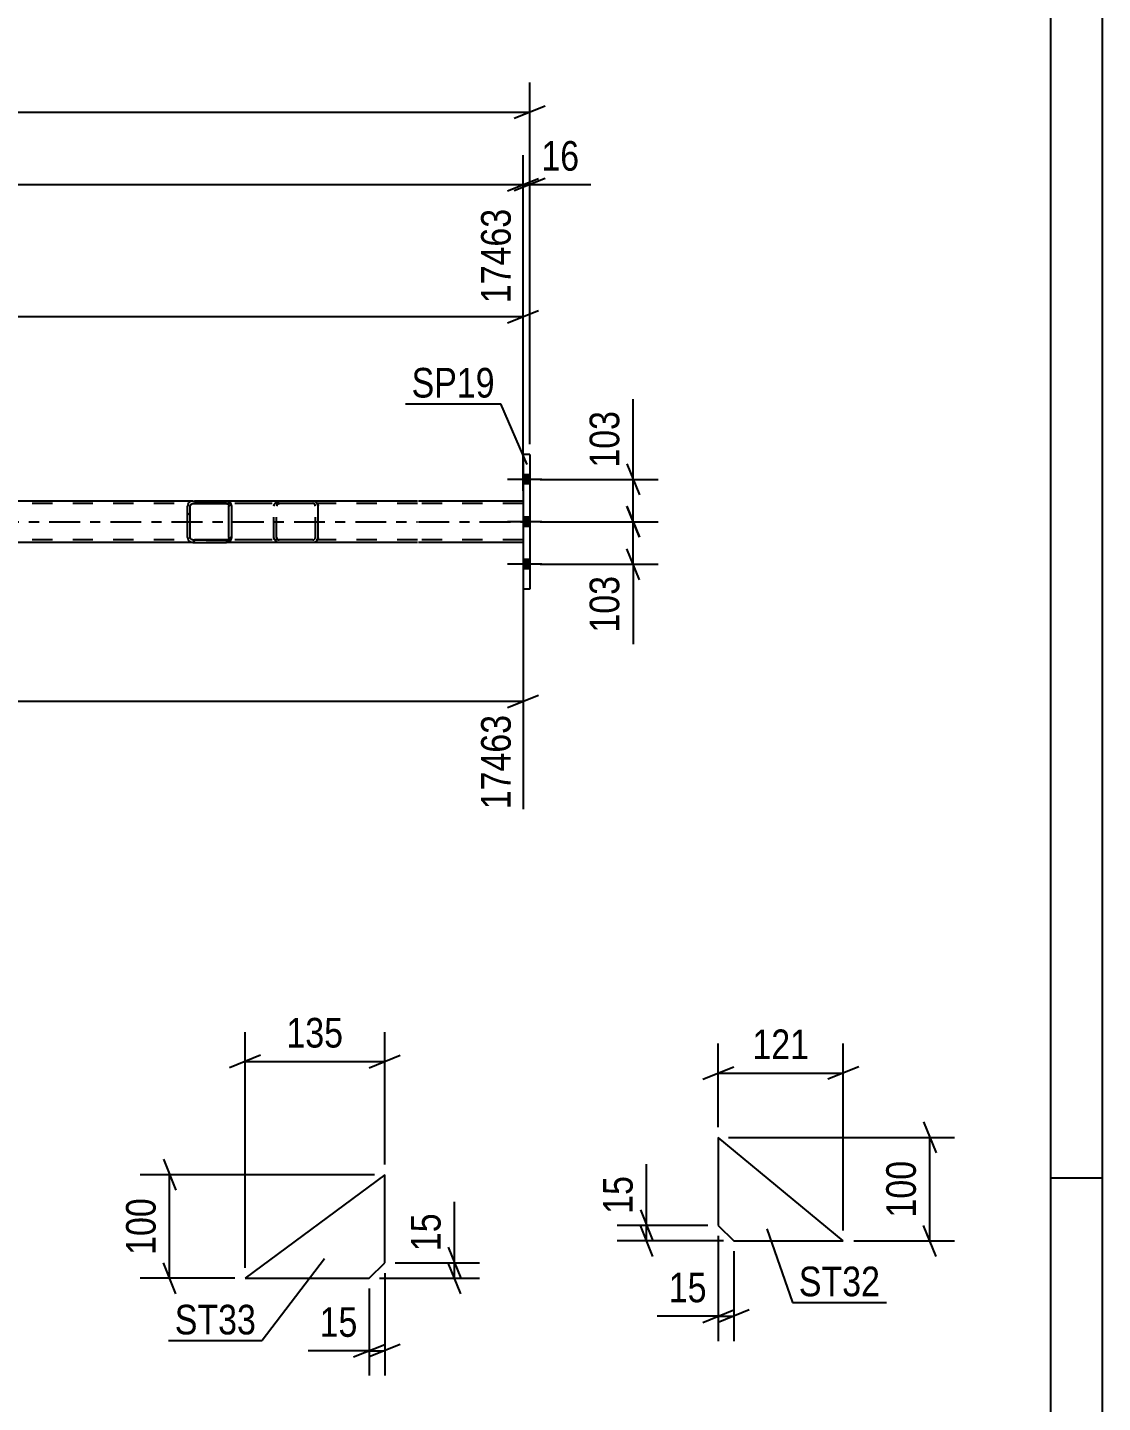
# Model space of a CAD drawing. Header units: millimetres. Extents: x 0 to 841, y 0 to 594.
# Drawn here: x 737.1 to 841, y 127.3 to 260.2 of the extents above; entities that cross this region are included whole.
import ezdxf

# ---------------------------------------------------------------- set-up
doc = ezdxf.new("R2010")
doc.units = ezdxf.units.MM
doc.linetypes.add('DXK_LINE_DOT2', pattern=[3.9198, 1.9599, -1.9599])
doc.linetypes.add('DXK_LINE_DOT3', pattern=[5.9187, 2.979, -0.9799, 0.9799, -0.9799])
doc.styles.add('Arial Narrow', font='ARIALN.TTF', dxfattribs={"height": 0.2})

# ---------------------------------------------------------------- blocks, each defined once
blk = doc.blocks.new('Unknown-122615341-1133 - 26243')
at = {"color": 5, "linetype": 'Continuous'}
for p, q in [((841, 0), (841, 594)), ((836, 5), (836, 589)), ((841, 149), (836, 149))]:
    blk.add_line(p, q, dxfattribs=at)
blk = doc.blocks.new('Part-122615341-2546 - 2515')
at = {"color": 7, "linetype": 'DXK_LINE_DOT2'}
for p, q in [((774.78, 214.21), (105.89, 214.21)), ((774.78, 214.45), (327.41, 214.45)), ((764.66, 214.45), (753.08, 214.45)), ((785, 214.45), (774.88, 214.45)), ((785, 214.21), (774.88, 214.21)), ((785, 214.45), (785, 210.45)), ((774.78, 210.69), (105.89, 210.69)), ((764.66, 210.45), (753.08, 210.45)), ((785, 210.69), (774.88, 210.69))]:
    blk.add_line(p, q, dxfattribs=at)
at = {"color": 2, "linetype": 'Continuous'}
for p, q in [((753.08, 214.45), (688.01, 214.45)), ((774.78, 214.45), (764.66, 214.45)), ((785, 214.45), (774.88, 214.45)), ((753.08, 210.45), (688.01, 210.45)), ((774.78, 210.45), (764.66, 210.45)), ((785, 210.45), (774.88, 210.45))]:
    blk.add_line(p, q, dxfattribs=at)
at = {"color": 7, "linetype": 'DXK_LINE_DOT3'}
for p, q in [((105.89, 212.45), (774.78, 212.45)), ((774.88, 212.45), (785, 212.45))]:
    blk.add_line(p, q, dxfattribs=at)
blk = doc.blocks.new('Part-122615341-2616 - 2515')
at = {"color": 2, "linetype": 'Continuous'}
for p, q in [((785.64, 218.95), (785, 218.95)), ((785, 218.95), (785, 205.95)), ((785.64, 218.95), (785.64, 205.95)), ((785.64, 205.95), (785, 205.95))]:
    blk.add_line(p, q, dxfattribs=at)
blk = doc.blocks.new('Bolt-122615341-2633 - 2515')
at = {"linetype": 'Continuous'}
for points in [[(785.64, 216.11), (785.64, 216.99), (785, 216.99), (785, 216.11)], [(785.64, 216.11), (785.64, 216.99), (785, 216.99), (785, 216.11)], [(785.64, 216.11), (785.64, 216.99), (785, 216.99), (785, 216.11)], [(785.64, 212.01), (785.64, 212.89), (785, 212.89), (785, 212.01)], [(785.64, 212.01), (785.64, 212.89), (785, 212.89), (785, 212.01)], [(785.64, 207.91), (785.64, 208.79), (785, 208.79), (785, 207.91)], [(785.64, 207.91), (785.64, 208.79), (785, 208.79), (785, 207.91)], [(785.64, 207.91), (785.64, 208.79), (785, 208.79), (785, 207.91)]]:
    blk.add_hatch(color=1, dxfattribs=at).paths.add_polyline_path(points)
at = {"color": 1, "linetype": 'Continuous'}
for p, q in [((785.64, 216.99), (785, 216.99)), ((785.64, 216.99), (785, 216.99)), ((785.64, 216.99), (785, 216.99)), ((786.8, 216.55), (783.48, 216.55)), ((786.8, 216.55), (783.48, 216.55)), ((786.8, 216.55), (783.48, 216.55)), ((785.64, 216.11), (785, 216.11)), ((785.64, 216.11), (785, 216.11)), ((785.64, 216.11), (785, 216.11)), ((785.64, 212.89), (785, 212.89)), ((785.64, 212.89), (785, 212.89)), ((786.8, 212.45), (783.48, 212.45)), ((786.8, 212.45), (783.48, 212.45)), ((785.64, 212.01), (785, 212.01)), ((785.64, 212.01), (785, 212.01)), ((785.64, 208.79), (785, 208.79)), ((785.64, 208.79), (785, 208.79)), ((785.64, 208.79), (785, 208.79)), ((786.8, 208.35), (783.48, 208.35)), ((786.8, 208.35), (783.48, 208.35)), ((786.8, 208.35), (783.48, 208.35)), ((785.64, 207.91), (785, 207.91)), ((785.64, 207.91), (785, 207.91)), ((785.64, 207.91), (785, 207.91))]:
    blk.add_line(p, q, dxfattribs=at)
blk = doc.blocks.new('Part-122615341-2756 - 2515')
at = {"linetype": 'Continuous'}
h = blk.add_hatch(dxfattribs=at)
h.set_pattern_fill('', scale=0.7, style=0, pattern_type=0)
h.set_pattern_definition([(45, (756.7872, 214.1553), (-1.57154, 1.57154), [])])
h.paths.add_polyline_path([(756.83, 213.97), (756.79, 214.16), (756.68, 214.31), (756.51, 214.42), (756.32, 214.45), (753.08, 214.45), (752.88, 214.42), (752.72, 214.31), (752.61, 214.16), (752.57, 213.97), (752.57, 210.93), (752.61, 210.75), (752.72, 210.59), (752.88, 210.49), (753.08, 210.45), (756.32, 210.45), (756.51, 210.49), (756.68, 210.59), (756.79, 210.75), (756.83, 210.93)])
h.paths.add_polyline_path([(756.55, 210.84), (756.5, 210.76), (756.41, 210.71), (756.32, 210.69), (753.08, 210.69), (752.98, 210.71), (752.9, 210.76), (752.84, 210.84), (752.82, 210.93), (752.82, 213.97), (752.84, 214.06), (752.9, 214.14), (752.98, 214.19), (753.08, 214.21), (756.32, 214.21), (756.41, 214.19), (756.5, 214.14), (756.55, 214.06), (756.57, 213.97), (756.57, 210.93)])
at = {"color": 2, "linetype": 'Continuous'}
for p, q in [((752.61, 214.16), (752.57, 213.97)), ((752.82, 213.97), (752.84, 214.06)), ((752.84, 214.06), (752.9, 214.14)), ((753.08, 214.45), (752.88, 214.42)), ((752.9, 214.14), (752.98, 214.19)), ((752.98, 214.19), (753.08, 214.21)), ((753.08, 214.45), (756.32, 214.45)), ((753.08, 214.21), (756.32, 214.21)), ((764.66, 214.45), (756.32, 214.45)), ((756.51, 214.42), (756.32, 214.45)), ((756.32, 214.21), (756.41, 214.19)), ((756.41, 214.19), (756.5, 214.14)), ((756.5, 214.14), (756.55, 214.06)), ((756.55, 214.06), (756.57, 213.97)), ((756.83, 213.97), (756.79, 214.16)), ((764.66, 214.45), (764.86, 214.42)), ((765.14, 214.16), (765.18, 213.97)), ((752.57, 210.93), (752.57, 213.97)), ((752.82, 210.93), (752.82, 213.97)), ((756.57, 210.93), (756.57, 213.97)), ((756.83, 210.93), (756.83, 213.97)), ((765.18, 210.93), (765.18, 213.97)), ((752.57, 210.93), (752.61, 210.75)), ((752.84, 210.84), (752.82, 210.93)), ((752.9, 210.76), (752.84, 210.84)), ((752.88, 210.49), (753.08, 210.45)), ((752.98, 210.71), (752.9, 210.76)), ((753.08, 210.69), (752.98, 210.71)), ((753.08, 210.69), (756.32, 210.69)), ((753.08, 210.45), (756.32, 210.45)), ((756.41, 210.71), (756.32, 210.69)), ((756.32, 210.45), (756.51, 210.49)), ((764.66, 210.45), (756.32, 210.45)), ((756.5, 210.76), (756.41, 210.71)), ((756.55, 210.84), (756.5, 210.76)), ((756.57, 210.93), (756.55, 210.84)), ((756.79, 210.75), (756.83, 210.93)), ((764.86, 210.49), (764.66, 210.45)), ((765.18, 210.93), (765.14, 210.75))]:
    blk.add_line(p, q, dxfattribs=at)
at = {"color": 7, "linetype": 'DXK_LINE_DOT2'}
for p, q in [((756.32, 214.45), (753.08, 214.45)), ((764.66, 214.21), (753.08, 214.21)), ((760.92, 213.97), (760.96, 214.16)), ((761.19, 214.06), (761.17, 213.97)), ((761.25, 214.14), (761.19, 214.06)), ((761.23, 214.42), (761.43, 214.45)), ((761.25, 214.14), (761.27, 214.16)), ((761.27, 214.16), (761.33, 214.19)), ((761.33, 214.19), (761.43, 214.21)), ((764.76, 214.19), (764.66, 214.21)), ((764.85, 214.14), (764.76, 214.19)), ((764.9, 214.06), (764.85, 214.14)), ((764.92, 213.97), (764.9, 214.06)), ((760.92, 210.93), (760.92, 213.97)), ((761.17, 210.93), (761.17, 213.97)), ((764.92, 210.93), (764.92, 213.97)), ((764.66, 210.69), (753.08, 210.69)), ((756.32, 210.45), (753.08, 210.45)), ((760.96, 210.75), (760.92, 210.93)), ((761.17, 210.93), (761.19, 210.84)), ((761.19, 210.84), (761.25, 210.76)), ((761.43, 210.45), (761.23, 210.49)), ((761.25, 210.76), (761.27, 210.75)), ((761.27, 210.75), (761.33, 210.71)), ((761.33, 210.71), (761.43, 210.69)), ((764.66, 210.69), (764.76, 210.71)), ((764.76, 210.71), (764.85, 210.76)), ((764.85, 210.76), (764.9, 210.84)), ((764.9, 210.84), (764.92, 210.93))]:
    blk.add_line(p, q, dxfattribs=at)
at = {"color": 2, "linetype": 'Continuous'}
for centre, start, end in [((753.06, 213.95), 110.7583, 155.68), ((756.33, 213.95), 24.32, 69.2417), ((764.68, 213.95), 24.32, 69.2417), ((753.06, 210.95), 204.32, 249.2417), ((756.33, 210.95), 290.7583, 335.68), ((764.68, 210.95), 290.7583, 335.68)]:
    blk.add_arc(centre, 0.496, start, end, dxfattribs=at)
at = {"color": 7, "linetype": 'DXK_LINE_DOT2'}
for centre, start, end in [((761.41, 213.95), 110.7583, 155.68), ((761.41, 210.95), 204.32, 249.2417)]:
    blk.add_arc(centre, 0.496, start, end, dxfattribs=at)
blk = doc.blocks.new('Part-122615341-1951 - 1935')
at = {"color": 2, "linetype": 'Continuous'}
for p, q in [((803.86, 152.94), (803.86, 144.44)), ((815.95, 142.94), (803.86, 152.94)), ((803.86, 144.44), (805.36, 142.94)), ((805.36, 142.94), (815.95, 142.94))]:
    blk.add_line(p, q, dxfattribs=at)
blk = doc.blocks.new('Part-122615341-1876 - 1860')
at = {"color": 2, "linetype": 'Continuous'}
for p, q in [((771.62, 149.33), (758.12, 139.33)), ((771.62, 140.83), (771.62, 149.33)), ((770.12, 139.33), (771.62, 140.83)), ((758.12, 139.33), (770.12, 139.33))]:
    blk.add_line(p, q, dxfattribs=at)
blk = doc.blocks.new('StraightDimension-122615341-2836 - 2515')
at = {"color": 7, "linetype": 'Continuous'}
for p, q in [((795.04, 213.95), (796.24, 210.95)), ((786.64, 212.45), (798.04, 212.45)), ((795.64, 208.35), (795.64, 212.45)), ((796.24, 206.85), (795.04, 209.85)), ((786.64, 208.35), (798.04, 208.35)), ((795.64, 208.35), (795.64, 200.62)), ((795.64, 208.35), (795.64, 200.62))]:
    blk.add_line(p, q, dxfattribs=at)
at = {"color": 0}
blk.add_wipeout([(794.89, 207.83), (790.69, 207.83), (790.69, 201.14), (794.89, 201.14)], dxfattribs=at)
at = {"color": 3, "style": 'Arial Narrow'}
blk.add_text('103', height=2.863, rotation=90.0002, dxfattribs=at).set_placement((794.29, 201.74))
blk = doc.blocks.new('StraightDimension-122615341-2813 - 2515')
at = {"color": 7, "linetype": 'Continuous'}
for p, q in [((785, 209.45), (785, 184.66)), ((676.45, 201.05), (676.45, 184.66)), ((677.95, 195.7), (674.95, 194.5)), ((783.5, 194.5), (786.5, 195.7)), ((676.45, 195.1), (785, 195.1))]:
    blk.add_line(p, q, dxfattribs=at)
at = {"color": 0}
blk.add_wipeout([(734.98, 195.85), (734.98, 200.05), (726.47, 200.05), (726.47, 195.85)], dxfattribs=at)
at = {"color": 3, "style": 'Arial Narrow'}
blk.add_text('3199', height=2.863, dxfattribs=at).set_placement((727.07, 196.45))
at = {"color": 0, "linetype": 'Continuous'}
blk.add_wipeout([(784.4, 194.4), (780.2, 194.4), (780.2, 184.06), (784.4, 184.06)], dxfattribs=at)
at = {"color": 3, "linetype": 'Continuous', "style": 'Arial Narrow'}
blk.add_text('17463', height=2.863, rotation=90.0002, dxfattribs=at).set_placement((783.8, 184.66))
blk = doc.blocks.new('StraightDimension-122615341-2844 - 2515')
at = {"color": 7, "linetype": 'Continuous'}
for p, q in [((795.64, 216.55), (795.64, 224.29)), ((795.64, 216.55), (795.64, 224.29)), ((795.04, 218.05), (796.24, 215.05)), ((786.64, 216.55), (798.04, 216.55)), ((795.64, 212.45), (795.64, 216.55)), ((796.24, 210.95), (795.04, 213.95)), ((786.64, 212.45), (798.04, 212.45))]:
    blk.add_line(p, q, dxfattribs=at)
at = {"color": 0}
blk.add_wipeout([(794.89, 223.76), (790.69, 223.76), (790.69, 217.08), (794.89, 217.08)], dxfattribs=at)
at = {"color": 3, "style": 'Arial Narrow'}
blk.add_text('103', height=2.863, rotation=90.0002, dxfattribs=at).set_placement((794.29, 217.68))
blk = doc.blocks.new('StraightDimension-122615341-2880 - 2515')
at = {"color": 7, "linetype": 'Continuous'}
for p, q in [((676.45, 223.85), (676.45, 242.72)), ((785, 215.45), (785, 242.72)), ((677.95, 232.88), (674.95, 231.68)), ((783.5, 231.68), (786.5, 232.88)), ((676.45, 232.28), (785, 232.28))]:
    blk.add_line(p, q, dxfattribs=at)
at = {"color": 0}
blk.add_wipeout([(734.98, 233.03), (734.98, 237.23), (726.47, 237.23), (726.47, 233.03)], dxfattribs=at)
at = {"color": 3, "style": 'Arial Narrow'}
blk.add_text('3199', height=2.863, dxfattribs=at).set_placement((727.07, 233.63))
at = {"color": 0, "linetype": 'Continuous'}
blk.add_wipeout([(784.4, 243.32), (780.2, 243.32), (780.2, 232.98), (784.4, 232.98)], dxfattribs=at)
at = {"color": 3, "linetype": 'Continuous', "style": 'Arial Narrow'}
blk.add_text('17463', height=2.863, rotation=90.0002, dxfattribs=at).set_placement((783.8, 233.58))
blk = doc.blocks.new('StraightDimension-122615341-2899 - 2515')
at = {"color": 7, "linetype": 'Continuous'}
for p, q in [((785.64, 219.95), (785.64, 254.9)), ((784.14, 251.45), (787.14, 252.65)), ((105.25, 252.05), (785.64, 252.05))]:
    blk.add_line(p, q, dxfattribs=at)
blk = doc.blocks.new('StraightDimension-122615341-2920 - 2515')
at = {"color": 7, "linetype": 'Continuous'}
for p, q in [((785, 219.95), (785, 247.89)), ((105.89, 245.04), (785, 245.04)), ((783.5, 244.44), (786.5, 245.64))]:
    blk.add_line(p, q, dxfattribs=at)
blk = doc.blocks.new('StraightDimension-122615341-2930 - 2515')
at = {"color": 7, "linetype": 'Continuous'}
for p, q in [((785, 219.95), (785, 247.89)), ((785.64, 219.95), (785.64, 247.89)), ((783.5, 244.44), (786.5, 245.64)), ((787.14, 245.64), (784.14, 244.44)), ((785, 245.04), (785.64, 245.04)), ((785.64, 245.04), (791.54, 245.04)), ((785.64, 245.04), (791.54, 245.04))]:
    blk.add_line(p, q, dxfattribs=at)
at = {"color": 0}
blk.add_wipeout([(791.02, 245.79), (791.02, 249.99), (786.16, 249.99), (786.16, 245.79)], dxfattribs=at)
at = {"color": 3, "style": 'Arial Narrow'}
blk.add_text('16', height=2.863, dxfattribs=at).set_placement((786.76, 246.39))
blk = doc.blocks.new('StraightDimension-122615341-1953 - 1935')
at = {"color": 7, "linetype": 'Continuous'}
for p, q in [((803.86, 143.44), (803.86, 133.26)), ((805.36, 141.94), (805.36, 133.26)), ((803.86, 135.66), (797.95, 135.66)), ((803.86, 135.66), (797.95, 135.66)), ((802.36, 135.06), (805.36, 136.26)), ((806.86, 136.26), (803.86, 135.06)), ((803.86, 135.66), (805.36, 135.66))]:
    blk.add_line(p, q, dxfattribs=at)
at = {"color": 0}
blk.add_wipeout([(803.33, 136.41), (803.33, 140.61), (798.48, 140.61), (798.48, 136.41)], dxfattribs=at)
at = {"color": 3, "style": 'Arial Narrow'}
blk.add_text('15', height=2.863, dxfattribs=at).set_placement((799.08, 137.01))
blk = doc.blocks.new('StraightDimension-122615341-1975 - 1935')
at = {"color": 7, "linetype": 'Continuous'}
for p, q in [((796.94, 144.44), (796.94, 150.35)), ((796.94, 144.44), (796.94, 150.35)), ((796.34, 145.94), (797.54, 142.94)), ((802.86, 144.44), (794.09, 144.44)), ((797.54, 141.44), (796.34, 144.44)), ((796.94, 142.94), (796.94, 144.44)), ((804.36, 142.94), (794.09, 142.94))]:
    blk.add_line(p, q, dxfattribs=at)
at = {"color": 0}
blk.add_wipeout([(796.19, 149.82), (791.99, 149.82), (791.99, 144.96), (796.19, 144.96)], dxfattribs=at)
at = {"color": 3, "style": 'Arial Narrow'}
blk.add_text('15', height=2.863, rotation=90.0002, dxfattribs=at).set_placement((795.59, 145.56))
blk = doc.blocks.new('StraightDimension-122615341-1965 - 1935')
at = {"color": 7, "linetype": 'Continuous'}
for p, q in [((803.86, 153.94), (803.86, 162.01)), ((815.95, 143.94), (815.95, 162.01)), ((802.36, 158.56), (805.36, 159.76)), ((817.45, 159.76), (814.45, 158.56)), ((803.86, 159.16), (815.95, 159.16))]:
    blk.add_line(p, q, dxfattribs=at)
at = {"color": 0}
blk.add_wipeout([(813.25, 159.91), (813.25, 164.11), (806.56, 164.11), (806.56, 159.91)], dxfattribs=at)
at = {"color": 3, "style": 'Arial Narrow'}
blk.add_text('121', height=2.863, dxfattribs=at).set_placement((807.16, 160.51))
blk = doc.blocks.new('StraightDimension-122615341-1986 - 1935')
at = {"color": 7, "linetype": 'Continuous'}
for p, q in [((823.71, 154.44), (824.91, 151.44)), ((804.86, 152.94), (826.71, 152.94)), ((824.31, 142.94), (824.31, 152.94)), ((824.91, 141.44), (823.71, 144.44)), ((816.95, 142.94), (826.71, 142.94))]:
    blk.add_line(p, q, dxfattribs=at)
at = {"color": 0}
blk.add_wipeout([(823.56, 151.28), (819.36, 151.28), (819.36, 144.6), (823.56, 144.6)], dxfattribs=at)
at = {"color": 3, "style": 'Arial Narrow'}
blk.add_text('100', height=2.863, rotation=90.0002, dxfattribs=at).set_placement((822.96, 145.2))
blk = doc.blocks.new('StraightDimension-122615341-1920 - 1860')
at = {"color": 7, "linetype": 'Continuous'}
for p, q in [((778.37, 140.83), (778.37, 146.73)), ((778.37, 140.83), (778.37, 146.73)), ((777.77, 142.33), (778.97, 139.33)), ((772.62, 140.83), (780.77, 140.83)), ((778.97, 137.83), (777.77, 140.83)), ((778.37, 139.33), (778.37, 140.83)), ((771.12, 139.33), (780.77, 139.33))]:
    blk.add_line(p, q, dxfattribs=at)
at = {"color": 0}
blk.add_wipeout([(777.62, 146.21), (773.42, 146.21), (773.42, 141.35), (777.62, 141.35)], dxfattribs=at)
at = {"color": 3, "style": 'Arial Narrow'}
blk.add_text('15', height=2.863, rotation=90.0002, dxfattribs=at).set_placement((777.02, 141.95))
blk = doc.blocks.new('StraightDimension-122615341-1896 - 1860')
at = {"color": 7, "linetype": 'Continuous'}
for p, q in [((758.12, 140.33), (758.12, 163.13)), ((771.62, 150.33), (771.62, 163.13)), ((759.62, 160.88), (756.62, 159.68)), ((770.12, 159.68), (773.12, 160.88)), ((758.12, 160.28), (771.62, 160.28))]:
    blk.add_line(p, q, dxfattribs=at)
at = {"color": 0}
blk.add_wipeout([(768.21, 161.03), (768.21, 165.23), (761.52, 165.23), (761.52, 161.03)], dxfattribs=at)
at = {"color": 3, "style": 'Arial Narrow'}
blk.add_text('135', height=2.863, dxfattribs=at).set_placement((762.12, 161.63))
blk = doc.blocks.new('StraightDimension-122615341-1908 - 1860')
at = {"color": 7, "linetype": 'Continuous'}
for p, q in [((750.23, 150.83), (751.43, 147.83)), ((770.62, 149.33), (747.98, 149.33)), ((750.83, 139.33), (750.83, 149.33)), ((751.43, 137.83), (750.23, 140.83)), ((757.12, 139.33), (747.98, 139.33))]:
    blk.add_line(p, q, dxfattribs=at)
at = {"color": 0}
blk.add_wipeout([(750.08, 147.67), (745.88, 147.67), (745.88, 140.99), (750.08, 140.99)], dxfattribs=at)
at = {"color": 3, "style": 'Arial Narrow'}
blk.add_text('100', height=2.863, rotation=90.0002, dxfattribs=at).set_placement((749.48, 141.59))
blk = doc.blocks.new('StraightDimension-122615341-1878 - 1860')
at = {"color": 7, "linetype": 'Continuous'}
for p, q in [((771.62, 139.83), (771.62, 129.92)), ((770.12, 138.33), (770.12, 129.92)), ((768.62, 131.72), (771.62, 132.92)), ((773.12, 132.92), (770.12, 131.72)), ((770.12, 132.32), (764.21, 132.32)), ((770.12, 132.32), (764.21, 132.32)), ((770.12, 132.32), (771.62, 132.32))]:
    blk.add_line(p, q, dxfattribs=at)
at = {"color": 0}
blk.add_wipeout([(769.59, 133.07), (769.59, 137.27), (764.73, 137.27), (764.73, 133.07)], dxfattribs=at)
at = {"color": 3, "style": 'Arial Narrow'}
blk.add_text('15', height=2.863, dxfattribs=at).set_placement((765.33, 133.67))
blk = doc.blocks.new('Mark-122615341-2612 - 2515')
at = {"color": 0}
blk.add_wipeout([(782.25, 224.46), (782.25, 227.46), (774.22, 227.46), (774.22, 224.46)], dxfattribs=at)
blk.add_wipeout([(782.25, 224.46), (782.25, 227.46), (774.22, 227.46), (774.22, 224.46)], dxfattribs=at)
at = {"color": 30, "linetype": 'Continuous'}
for p in [(773.62, 223.86), (785.4, 217.99)]:
    blk.add_line(p, (782.85, 223.86), dxfattribs=at)
at = {"color": 3, "style": 'Arial Narrow'}
blk.add_text('SP19', height=2.863, dxfattribs=at).set_placement((774.22, 224.46))
blk = doc.blocks.new('Mark-122615341-1947 - 1935')
at = {"color": 0}
blk.add_wipeout([(819.51, 137.59), (819.51, 140.59), (811.65, 140.59), (811.65, 137.59)], dxfattribs=at)
blk.add_wipeout([(819.51, 137.59), (819.51, 140.59), (811.65, 140.59), (811.65, 137.59)], dxfattribs=at)
at = {"color": 30, "linetype": 'Continuous'}
for p, q in [((808.54, 144.11), (811.05, 136.99)), ((811.05, 136.99), (820.11, 136.99))]:
    blk.add_line(p, q, dxfattribs=at)
at = {"color": 3, "style": 'Arial Narrow'}
blk.add_text('ST32', height=2.863, dxfattribs=at).set_placement((811.65, 137.59))
blk = doc.blocks.new('Mark-122615341-1872 - 1860')
at = {"color": 0}
blk.add_wipeout([(759.18, 133.9), (759.18, 136.9), (751.33, 136.9), (751.33, 133.9)], dxfattribs=at)
blk.add_wipeout([(759.18, 133.9), (759.18, 136.9), (751.33, 136.9), (751.33, 133.9)], dxfattribs=at)
at = {"color": 30, "linetype": 'Continuous'}
for p in [(765.81, 141.21), (750.73, 133.3)]:
    blk.add_line(p, (759.78, 133.3), dxfattribs=at)
at = {"color": 3, "style": 'Arial Narrow'}
blk.add_text('ST33', height=2.863, dxfattribs=at).set_placement((751.33, 133.9))

msp = doc.modelspace()

# ---------------------------------------------------------------- block references
for name in ['Unknown-122615341-1133 - 26243', 'Part-122615341-2616 - 2515', 'Bolt-122615341-2633 - 2515', 'Part-122615341-2546 - 2515', 'Part-122615341-2756 - 2515', 'Part-122615341-1951 - 1935', 'Part-122615341-1876 - 1860']:
    msp.add_blockref(name, (0, 0))

# ---------------------------------------------------------------- next in the draw order: block references
for name in ['StraightDimension-122615341-2836 - 2515', 'StraightDimension-122615341-1920 - 1860', 'StraightDimension-122615341-1953 - 1935']:
    msp.add_blockref(name, (0, 0))

# ---------------------------------------------------------------- next in the draw order: block references
for name in ['StraightDimension-122615341-2844 - 2515', 'StraightDimension-122615341-2813 - 2515', 'StraightDimension-122615341-1896 - 1860', 'StraightDimension-122615341-1975 - 1935']:
    msp.add_blockref(name, (0, 0))

# ---------------------------------------------------------------- next in the draw order: block references
for name in ['StraightDimension-122615341-2880 - 2515', 'StraightDimension-122615341-1965 - 1935', 'StraightDimension-122615341-1908 - 1860']:
    msp.add_blockref(name, (0, 0))

# ---------------------------------------------------------------- next in the draw order: block references
for name in ['StraightDimension-122615341-2899 - 2515', 'StraightDimension-122615341-1986 - 1935', 'StraightDimension-122615341-1878 - 1860']:
    msp.add_blockref(name, (0, 0))

# ---------------------------------------------------------------- next in the draw order: block references
for name in ['StraightDimension-122615341-2920 - 2515', 'Mark-122615341-1947 - 1935', 'Mark-122615341-1872 - 1860']:
    msp.add_blockref(name, (0, 0))

# ---------------------------------------------------------------- next in the draw order: block references
msp.add_blockref('StraightDimension-122615341-2930 - 2515', (0, 0))

# ---------------------------------------------------------------- next in the draw order: block references
msp.add_blockref('Mark-122615341-2612 - 2515', (0, 0))

doc.saveas('drawing.dxf')
